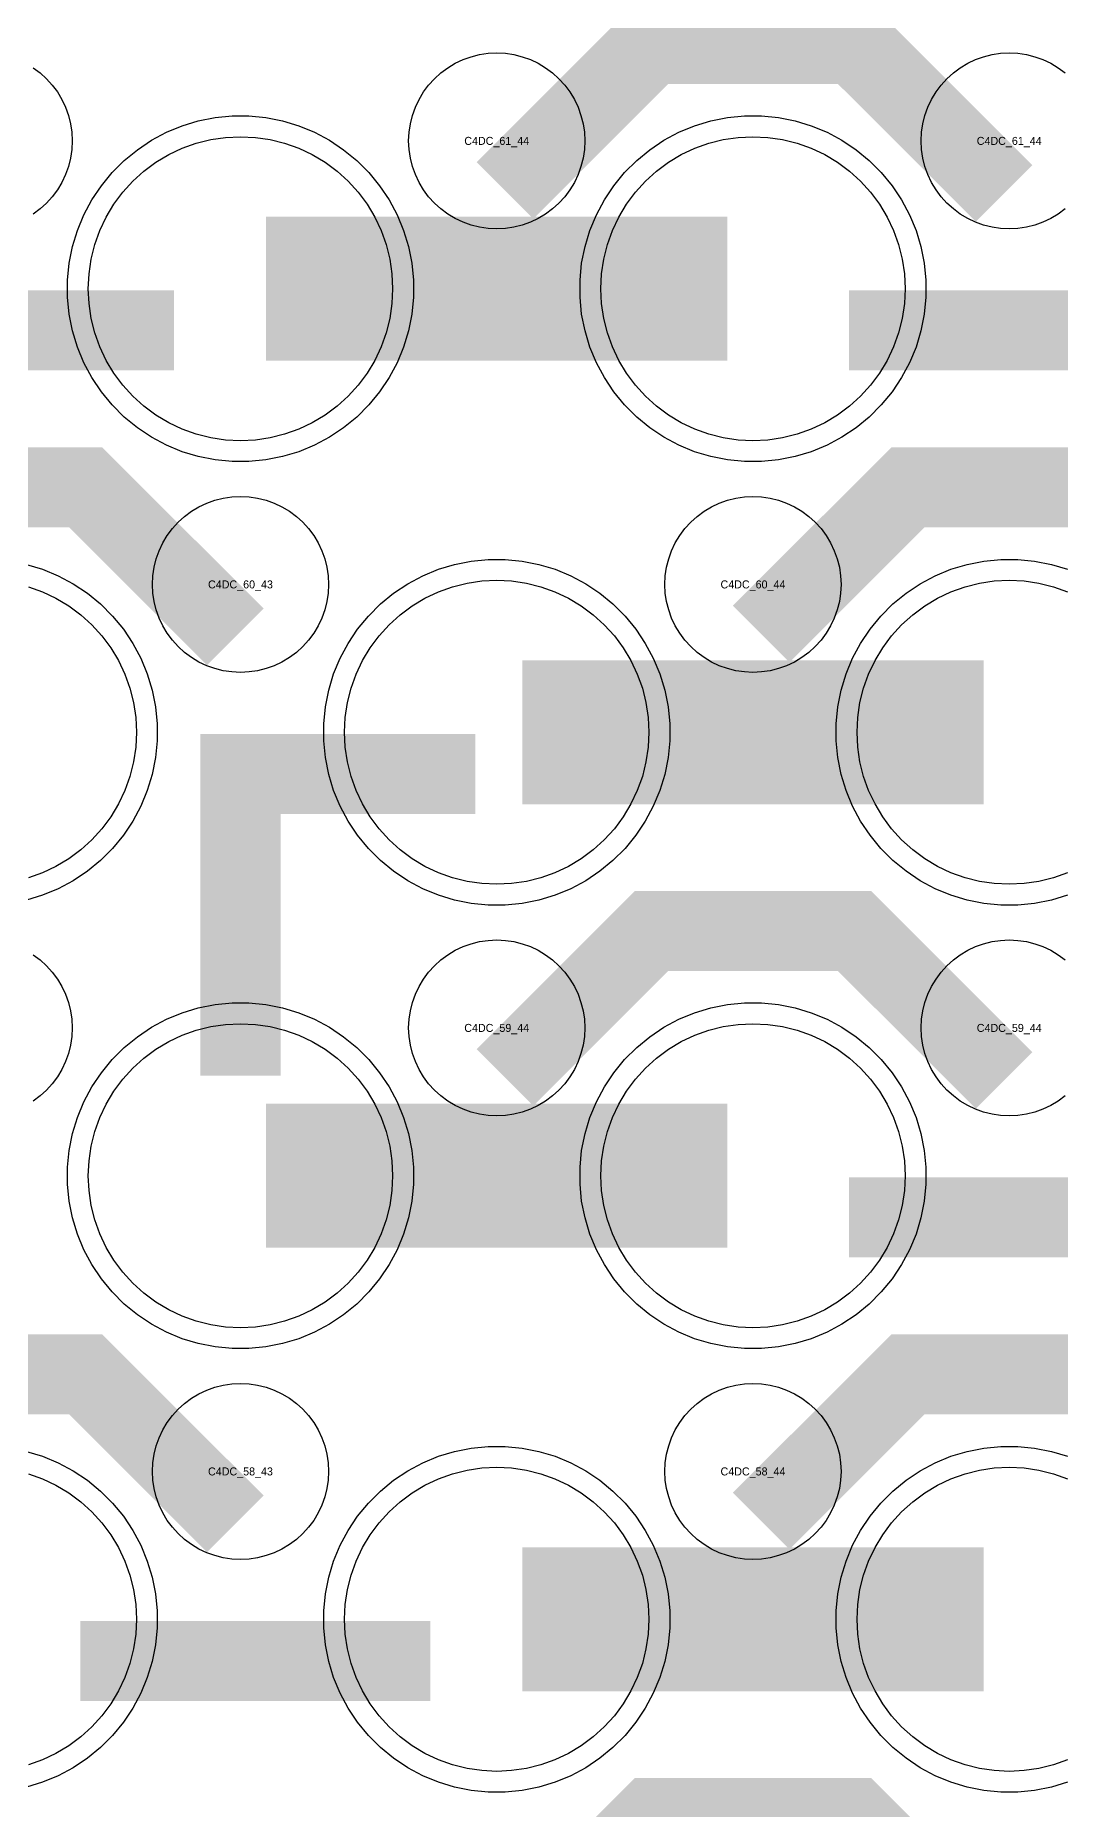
# Model space of a CAD drawing. Extents: x -11880 to 11880, y -14992 to 14992.
# Drawn here: x 1936 to 2256, y -6862 to -6308 of the extents above; entities that cross this region are included whole.
import ezdxf
from ezdxf.enums import TextEntityAlignment as Align

# ---------------------------------------------------------------- set-up
doc = ezdxf.new("R2010")
doc.units = 0
doc.header["$MEASUREMENT"] = 0
for name, color, linetype in [('GDS_775_DT_237', 138, 'CONTINUOUS'), ('RDL1_FS', 34, 'CONTINUOUS'), ('RDL_BS', 160, 'CONTINUOUS')]:
    doc.layers.add(name, color=color, linetype=linetype)

msp = doc.modelspace()

# ---------------------------------------------------------------- linework, layer by layer
at = {"layer": 'RDL1_FS', "color": 241, "true_color": 0xf7abae}
for points in [[(2000, -6434.664), (1995.343, -6434.435), (1990.732, -6433.751), (1986.209, -6432.619), (1981.819, -6431.047), (1977.605, -6429.055), (1973.605, -6426.657), (1969.86, -6423.879), (1966.406, -6420.749), (1963.276, -6417.295), (1960.498, -6413.55), (1958.1, -6409.55), (1956.108, -6405.336), (1954.536, -6400.946), (1953.404, -6396.423), (1952.72, -6391.812), (1952.491, -6387.155), (1952.72, -6382.498), (1953.404, -6377.887), (1954.536, -6373.364), (1956.108, -6368.974), (1958.1, -6364.76), (1960.498, -6360.76), (1963.276, -6357.015), (1966.406, -6353.561), (1969.86, -6350.431), (1973.605, -6347.653), (1977.605, -6345.255), (1981.819, -6343.263), (1986.209, -6341.691), (1990.732, -6340.559), (1995.343, -6339.875), (2000, -6339.646), (2004.657, -6339.875), (2009.268, -6340.559), (2013.791, -6341.691), (2018.181, -6343.263), (2022.395, -6345.255), (2026.395, -6347.653), (2030.14, -6350.431), (2033.594, -6353.561), (2036.724, -6357.015), (2039.502, -6360.76), (2041.9, -6364.76), (2043.892, -6368.974), (2045.464, -6373.364), (2046.596, -6377.887), (2047.28, -6382.498), (2047.509, -6387.155), (2047.28, -6391.812), (2046.596, -6396.423), (2045.464, -6400.946), (2043.892, -6405.336), (2041.9, -6409.55), (2039.502, -6413.55), (2036.724, -6417.295), (2033.594, -6420.749), (2030.14, -6423.879), (2026.395, -6426.657), (2022.395, -6429.055), (2018.181, -6431.047), (2013.791, -6432.619), (2009.268, -6433.751), (2004.657, -6434.435)], [(2160, -6434.664), (2155.343, -6434.435), (2150.732, -6433.751), (2146.209, -6432.619), (2141.819, -6431.047), (2137.605, -6429.055), (2133.605, -6426.657), (2129.86, -6423.879), (2126.406, -6420.749), (2123.276, -6417.295), (2120.498, -6413.55), (2118.1, -6409.55), (2116.108, -6405.336), (2114.536, -6400.946), (2113.404, -6396.423), (2112.72, -6391.812), (2112.491, -6387.155), (2112.72, -6382.498), (2113.404, -6377.887), (2114.536, -6373.364), (2116.108, -6368.974), (2118.1, -6364.76), (2120.498, -6360.76), (2123.276, -6357.015), (2126.406, -6353.561), (2129.86, -6350.431), (2133.605, -6347.653), (2137.605, -6345.255), (2141.819, -6343.263), (2146.209, -6341.691), (2150.732, -6340.559), (2155.343, -6339.875), (2160, -6339.646), (2164.657, -6339.875), (2169.268, -6340.559), (2173.791, -6341.691), (2178.181, -6343.263), (2182.395, -6345.255), (2186.395, -6347.653), (2190.14, -6350.431), (2193.594, -6353.561), (2196.724, -6357.015), (2199.502, -6360.76), (2201.9, -6364.76), (2203.892, -6368.974), (2205.464, -6373.364), (2206.596, -6377.887), (2207.28, -6382.498), (2207.509, -6387.155), (2207.28, -6391.812), (2206.596, -6396.423), (2205.464, -6400.946), (2203.892, -6405.336), (2201.9, -6409.55), (2199.502, -6413.55), (2196.724, -6417.295), (2193.594, -6420.749), (2190.14, -6423.879), (2186.395, -6426.657), (2182.395, -6429.055), (2178.181, -6431.047), (2173.791, -6432.619), (2169.268, -6433.751), (2164.657, -6434.435)], [(2080, -6850.359), (2075.343, -6850.13), (2070.732, -6849.446), (2066.209, -6848.314), (2061.819, -6846.742), (2057.605, -6844.75), (2053.605, -6842.352), (2049.86, -6839.574), (2046.406, -6836.444), (2043.276, -6832.99), (2040.498, -6829.245), (2038.1, -6825.245), (2036.108, -6821.031), (2034.536, -6816.641), (2033.404, -6812.118), (2032.72, -6807.507), (2032.491, -6802.85), (2032.72, -6798.193), (2033.404, -6793.582), (2034.536, -6789.059), (2036.108, -6784.669), (2038.1, -6780.455), (2040.498, -6776.455), (2043.276, -6772.71), (2046.406, -6769.256), (2049.86, -6766.126), (2053.605, -6763.348), (2057.605, -6760.95), (2061.819, -6758.958), (2066.209, -6757.386), (2070.732, -6756.254), (2075.343, -6755.57), (2080, -6755.341), (2084.657, -6755.57), (2089.268, -6756.254), (2093.791, -6757.386), (2098.181, -6758.958), (2102.395, -6760.95), (2106.395, -6763.348), (2110.14, -6766.126), (2113.594, -6769.256), (2116.724, -6772.71), (2119.502, -6776.455), (2121.9, -6780.455), (2123.892, -6784.669), (2125.464, -6789.059), (2126.596, -6793.582), (2127.28, -6798.193), (2127.509, -6802.85), (2127.28, -6807.507), (2126.596, -6812.118), (2125.464, -6816.641), (2123.892, -6821.031), (2121.9, -6825.245), (2119.502, -6829.245), (2116.724, -6832.99), (2113.594, -6836.444), (2110.14, -6839.574), (2106.395, -6842.352), (2102.395, -6844.75), (2098.181, -6846.742), (2093.791, -6848.314), (2089.268, -6849.446), (2084.657, -6850.13)]]:
    msp.add_lwpolyline(points, close=True, dxfattribs=at)
for points in [[(2008.002, -6387.155, 45, 45, 0), (2080.002, -6387.155, 45, 45, 0)], [(2080.002, -6387.155, 45, 45, 0), (2152.002, -6387.155, 45, 45, 0)], [(2088.002, -6802.85, 45, 45, 0), (2160.002, -6802.85, 45, 45, 0)], [(2160.002, -6802.85, 45, 45, 0), (2232.002, -6802.85, 45, 45, 0)]]:
    msp.add_lwpolyline(points, format="xyseb", dxfattribs=at)
at = {"layer": 'RDL1_FS'}
for points in [[(2080, -6573.229), (2075.343, -6573), (2070.732, -6572.316), (2066.209, -6571.184), (2061.819, -6569.612), (2057.605, -6567.62), (2053.605, -6565.222), (2049.86, -6562.444), (2046.406, -6559.314), (2043.276, -6555.86), (2040.498, -6552.115), (2038.1, -6548.115), (2036.108, -6543.901), (2034.536, -6539.511), (2033.404, -6534.988), (2032.72, -6530.377), (2032.491, -6525.72), (2032.72, -6521.063), (2033.404, -6516.452), (2034.536, -6511.929), (2036.108, -6507.539), (2038.1, -6503.325), (2040.498, -6499.325), (2043.276, -6495.58), (2046.406, -6492.126), (2049.86, -6488.996), (2053.605, -6486.218), (2057.605, -6483.82), (2061.819, -6481.828), (2066.209, -6480.256), (2070.732, -6479.124), (2075.343, -6478.44), (2080, -6478.211), (2084.657, -6478.44), (2089.268, -6479.124), (2093.791, -6480.256), (2098.181, -6481.828), (2102.395, -6483.82), (2106.395, -6486.218), (2110.14, -6488.996), (2113.594, -6492.126), (2116.724, -6495.58), (2119.502, -6499.325), (2121.9, -6503.325), (2123.892, -6507.539), (2125.464, -6511.929), (2126.596, -6516.452), (2127.28, -6521.063), (2127.509, -6525.72), (2127.28, -6530.377), (2126.596, -6534.988), (2125.464, -6539.511), (2123.892, -6543.901), (2121.9, -6548.115), (2119.502, -6552.115), (2116.724, -6555.86), (2113.594, -6559.314), (2110.14, -6562.444), (2106.395, -6565.222), (2102.395, -6567.62), (2098.181, -6569.612), (2093.791, -6571.184), (2089.268, -6572.316), (2084.657, -6573)], [(2000, -6711.794), (1995.343, -6711.565), (1990.732, -6710.881), (1986.209, -6709.749), (1981.819, -6708.177), (1977.605, -6706.185), (1973.605, -6703.787), (1969.86, -6701.009), (1966.406, -6697.879), (1963.276, -6694.425), (1960.498, -6690.68), (1958.1, -6686.68), (1956.108, -6682.466), (1954.536, -6678.076), (1953.404, -6673.553), (1952.72, -6668.942), (1952.491, -6664.285), (1952.72, -6659.628), (1953.404, -6655.017), (1954.536, -6650.494), (1956.108, -6646.104), (1958.1, -6641.89), (1960.498, -6637.89), (1963.276, -6634.145), (1966.406, -6630.691), (1969.86, -6627.561), (1973.605, -6624.783), (1977.605, -6622.385), (1981.819, -6620.393), (1986.209, -6618.821), (1990.732, -6617.689), (1995.343, -6617.005), (2000, -6616.776), (2004.657, -6617.005), (2009.268, -6617.689), (2013.791, -6618.821), (2018.181, -6620.393), (2022.395, -6622.385), (2026.395, -6624.783), (2030.14, -6627.561), (2033.594, -6630.691), (2036.724, -6634.145), (2039.502, -6637.89), (2041.9, -6641.89), (2043.892, -6646.104), (2045.464, -6650.494), (2046.596, -6655.017), (2047.28, -6659.628), (2047.509, -6664.285), (2047.28, -6668.942), (2046.596, -6673.553), (2045.464, -6678.076), (2043.892, -6682.466), (2041.9, -6686.68), (2039.502, -6690.68), (2036.724, -6694.425), (2033.594, -6697.879), (2030.14, -6701.009), (2026.395, -6703.787), (2022.395, -6706.185), (2018.181, -6708.177), (2013.791, -6709.749), (2009.268, -6710.881), (2004.657, -6711.565)], [(2160, -6711.794), (2155.343, -6711.565), (2150.732, -6710.881), (2146.209, -6709.749), (2141.819, -6708.177), (2137.605, -6706.185), (2133.605, -6703.787), (2129.86, -6701.009), (2126.406, -6697.879), (2123.276, -6694.425), (2120.498, -6690.68), (2118.1, -6686.68), (2116.108, -6682.466), (2114.536, -6678.076), (2113.404, -6673.553), (2112.72, -6668.942), (2112.491, -6664.285), (2112.72, -6659.628), (2113.404, -6655.017), (2114.536, -6650.494), (2116.108, -6646.104), (2118.1, -6641.89), (2120.498, -6637.89), (2123.276, -6634.145), (2126.406, -6630.691), (2129.86, -6627.561), (2133.605, -6624.783), (2137.605, -6622.385), (2141.819, -6620.393), (2146.209, -6618.821), (2150.732, -6617.689), (2155.343, -6617.005), (2160, -6616.776), (2164.657, -6617.005), (2169.268, -6617.689), (2173.791, -6618.821), (2178.181, -6620.393), (2182.395, -6622.385), (2186.395, -6624.783), (2190.14, -6627.561), (2193.594, -6630.691), (2196.724, -6634.145), (2199.502, -6637.89), (2201.9, -6641.89), (2203.892, -6646.104), (2205.464, -6650.494), (2206.596, -6655.017), (2207.28, -6659.628), (2207.509, -6664.285), (2207.28, -6668.942), (2206.596, -6673.553), (2205.464, -6678.076), (2203.892, -6682.466), (2201.9, -6686.68), (2199.502, -6690.68), (2196.724, -6694.425), (2193.594, -6697.879), (2190.14, -6701.009), (2186.395, -6703.787), (2182.395, -6706.185), (2178.181, -6708.177), (2173.791, -6709.749), (2169.268, -6710.881), (2164.657, -6711.565)]]:
    msp.add_lwpolyline(points, close=True, dxfattribs=at)
msp.add_lwpolyline([(2258.181, -6569.612), (2253.791, -6571.184), (2249.268, -6572.316), (2244.657, -6573), (2240, -6573.229), (2235.343, -6573), (2230.732, -6572.316), (2226.209, -6571.184), (2221.819, -6569.612), (2217.605, -6567.62), (2213.605, -6565.222), (2209.86, -6562.444), (2206.406, -6559.314), (2203.276, -6555.86), (2200.498, -6552.115), (2198.1, -6548.115), (2196.108, -6543.901), (2194.536, -6539.511), (2193.404, -6534.988), (2192.72, -6530.377), (2192.491, -6525.72), (2192.72, -6521.063), (2193.404, -6516.452), (2194.536, -6511.929), (2196.108, -6507.539), (2198.1, -6503.325), (2200.498, -6499.325), (2203.276, -6495.58), (2206.406, -6492.126), (2209.86, -6488.996), (2213.605, -6486.218), (2217.605, -6483.82), (2221.819, -6481.828), (2226.209, -6480.256), (2230.732, -6479.124), (2235.343, -6478.44), (2240, -6478.211), (2244.657, -6478.44), (2249.268, -6479.124), (2253.791, -6480.256), (2258.181, -6481.828)], dxfattribs=at)
at = {"layer": 'RDL1_FS', "color": 241, "true_color": 0xf7abae}
for points in [[(1933.791, -6480.256), (1938.181, -6481.828), (1942.395, -6483.82), (1946.395, -6486.218), (1950.14, -6488.996), (1953.594, -6492.126), (1956.724, -6495.58), (1959.502, -6499.325), (1961.9, -6503.325), (1963.892, -6507.539), (1965.464, -6511.929), (1966.596, -6516.452), (1967.28, -6521.063), (1967.509, -6525.72), (1967.28, -6530.377), (1966.596, -6534.988), (1965.464, -6539.511), (1963.892, -6543.901), (1961.9, -6548.115), (1959.502, -6552.115), (1956.724, -6555.86), (1953.594, -6559.314), (1950.14, -6562.444), (1946.395, -6565.222), (1942.395, -6567.62), (1938.181, -6569.612), (1933.791, -6571.184)], [(2258.181, -6846.742), (2253.791, -6848.314), (2249.268, -6849.446), (2244.657, -6850.13), (2240, -6850.359), (2235.343, -6850.13), (2230.732, -6849.446), (2226.209, -6848.314), (2221.819, -6846.742), (2217.605, -6844.75), (2213.605, -6842.352), (2209.86, -6839.574), (2206.406, -6836.444), (2203.276, -6832.99), (2200.498, -6829.245), (2198.1, -6825.245), (2196.108, -6821.031), (2194.536, -6816.641), (2193.404, -6812.118), (2192.72, -6807.507), (2192.491, -6802.85), (2192.72, -6798.193), (2193.404, -6793.582), (2194.536, -6789.059), (2196.108, -6784.669), (2198.1, -6780.455), (2200.498, -6776.455), (2203.276, -6772.71), (2206.406, -6769.256), (2209.86, -6766.126), (2213.605, -6763.348), (2217.605, -6760.95), (2221.819, -6758.958), (2226.209, -6757.386), (2230.732, -6756.254), (2235.343, -6755.57), (2240, -6755.341), (2244.657, -6755.57), (2249.268, -6756.254), (2253.791, -6757.386), (2258.181, -6758.958)], [(1933.791, -6757.386), (1938.181, -6758.958), (1942.395, -6760.95), (1946.395, -6763.348), (1950.14, -6766.126), (1953.594, -6769.256), (1956.724, -6772.71), (1959.502, -6776.455), (1961.9, -6780.455), (1963.892, -6784.669), (1965.464, -6789.059), (1966.596, -6793.582), (1967.28, -6798.193), (1967.509, -6802.85), (1967.28, -6807.507), (1966.596, -6812.118), (1965.464, -6816.641), (1963.892, -6821.031), (1961.9, -6825.245), (1959.502, -6829.245), (1956.724, -6832.99), (1953.594, -6836.444), (1950.14, -6839.574), (1946.395, -6842.352), (1942.395, -6844.75), (1938.181, -6846.742), (1933.791, -6848.314)]]:
    msp.add_lwpolyline(points, dxfattribs=at)
at = {"layer": 'RDL1_FS'}
for points in [[(2088.002, -6525.72, 45, 45, 0), (2160.002, -6525.72, 45, 45, 0)], [(2160.002, -6525.72, 45, 45, 0), (2232.002, -6525.72, 45, 45, 0)], [(2008.002, -6664.285, 45, 45, 0), (2080.002, -6664.285, 45, 45, 0)], [(2080.002, -6664.285, 45, 45, 0), (2152.002, -6664.285, 45, 45, 0)]]:
    msp.add_lwpolyline(points, format="xyseb", dxfattribs=at)
at = {"layer": 'RDL_BS'}
for points in [[(2082.562, -6356.469, 25, 25, 0), (2128.377, -6310.654, 25, 25, 0), (2161.93, -6310.654, 25, 25, 0)], [(2238.401, -6357.368, 25, 25, 0), (2191.687, -6310.654, 25, 25, 0), (2161.929, -6310.654, 25, 25, 0)], [(1998.401, -6495.933, 25, 25, 0), (1951.687, -6449.219, 25, 25, 0), (1921.929, -6449.219, 25, 25, 0)], [(2162.562, -6495.034, 25, 25, 0), (2208.377, -6449.219, 25, 25, 0), (2241.93, -6449.219, 25, 25, 0)], [(2318.401, -6495.933, 25, 25, 0), (2271.687, -6449.219, 25, 25, 0), (2241.929, -6449.219, 25, 25, 0)], [(2000, -6633.01, 25, 25, 0), (2000, -6526.233, 25, 25, 0)], [(1987.5, -6538.733, 25, 25, 0), (2073.333, -6538.733, 25, 25, 0)], [(2027.056, -6538.733, 25, 25, 0), (2068.26, -6538.733, 25, 25, 0)], [(2000, -6556.702, 25, 25, 0), (2000, -6602.322, 25, 25, 0)], [(2082.562, -6633.599, 25, 25, 0), (2128.377, -6587.784, 25, 25, 0), (2161.93, -6587.784, 25, 25, 0)], [(2238.401, -6634.498, 25, 25, 0), (2191.687, -6587.784, 25, 25, 0), (2161.929, -6587.784, 25, 25, 0)], [(2190.016, -6677.298, 25, 25, 0), (2299.281, -6677.298, 25, 25, 0)], [(1998.401, -6773.063, 25, 25, 0), (1951.687, -6726.349, 25, 25, 0), (1921.929, -6726.349, 25, 25, 0)], [(2162.562, -6772.164, 25, 25, 0), (2208.377, -6726.349, 25, 25, 0), (2241.93, -6726.349, 25, 25, 0)], [(2318.401, -6773.063, 25, 25, 0), (2271.687, -6726.349, 25, 25, 0), (2241.929, -6726.349, 25, 25, 0)], [(2082.562, -6910.724, 25, 25, 0), (2128.377, -6864.909, 25, 25, 0), (2161.93, -6864.909, 25, 25, 0)], [(2238.401, -6911.623, 25, 25, 0), (2191.687, -6864.909, 25, 25, 0), (2161.929, -6864.909, 25, 25, 0)]]:
    msp.add_lwpolyline(points, format="xyseb", dxfattribs=at)
for points in [[(1935.28, -6318.11), (1937.443, -6319.713), (1939.442, -6321.525), (1941.254, -6323.524), (1942.857, -6325.687), (1944.25, -6328.011), (1945.402, -6330.448), (1946.309, -6332.983), (1946.966, -6335.602), (1947.362, -6338.274), (1947.494, -6340.967), (1947.362, -6343.66), (1946.966, -6346.332), (1946.309, -6348.951), (1945.402, -6351.486), (1944.25, -6353.923), (1942.857, -6356.247), (1941.254, -6358.41), (1939.442, -6360.409), (1937.443, -6362.221), (1935.28, -6363.824)], [(2257.443, -6362.221), (2255.28, -6363.824), (2252.956, -6365.217), (2250.519, -6366.369), (2247.984, -6367.276), (2245.365, -6367.933), (2242.693, -6368.329), (2240, -6368.461), (2237.307, -6368.329), (2234.635, -6367.933), (2232.016, -6367.276), (2229.481, -6366.369), (2227.044, -6365.217), (2224.72, -6363.824), (2222.557, -6362.221), (2220.558, -6360.409), (2218.746, -6358.41), (2217.143, -6356.247), (2215.75, -6353.923), (2214.598, -6351.486), (2213.691, -6348.951), (2213.034, -6346.332), (2212.638, -6343.66), (2212.506, -6340.967), (2212.638, -6338.274), (2213.034, -6335.602), (2213.691, -6332.983), (2214.598, -6330.448), (2215.75, -6328.011), (2217.143, -6325.687), (2218.746, -6323.524), (2220.558, -6321.525), (2222.557, -6319.713), (2224.72, -6318.11), (2227.044, -6316.717), (2229.481, -6315.565), (2232.016, -6314.658), (2234.635, -6314.001), (2237.307, -6313.605), (2240, -6313.473), (2242.693, -6313.605), (2245.365, -6314.001), (2247.984, -6314.658), (2250.519, -6315.565), (2252.956, -6316.717), (2255.28, -6318.11), (2257.443, -6319.713)], [(2258.205, -6576.626), (2253.165, -6578.157), (2247.938, -6579.203), (2242.644, -6579.72), (2237.356, -6579.72), (2232.062, -6579.203), (2226.835, -6578.157), (2221.795, -6576.626), (2216.885, -6574.595), (2212.223, -6572.103), (2207.809, -6569.156), (2203.708, -6565.794), (2199.926, -6562.012), (2196.564, -6557.911), (2193.617, -6553.497), (2191.125, -6548.835), (2189.094, -6543.925), (2187.563, -6538.885), (2186.517, -6533.658), (2186, -6528.364), (2186, -6523.076), (2186.517, -6517.782), (2187.563, -6512.555), (2189.094, -6507.515), (2191.125, -6502.605), (2193.617, -6497.943), (2196.564, -6493.529), (2199.926, -6489.428), (2203.708, -6485.646), (2207.809, -6482.284), (2212.223, -6479.337), (2216.885, -6476.845), (2221.795, -6474.814), (2226.835, -6473.283), (2232.062, -6472.237), (2237.356, -6471.72), (2242.644, -6471.72), (2247.938, -6472.237), (2253.165, -6473.283), (2258.205, -6474.814)], [(1935.28, -6595.24), (1937.443, -6596.843), (1939.442, -6598.655), (1941.254, -6600.654), (1942.857, -6602.817), (1944.25, -6605.141), (1945.402, -6607.578), (1946.309, -6610.113), (1946.966, -6612.732), (1947.362, -6615.404), (1947.494, -6618.097), (1947.362, -6620.79), (1946.966, -6623.462), (1946.309, -6626.081), (1945.402, -6628.616), (1944.25, -6631.053), (1942.857, -6633.377), (1941.254, -6635.54), (1939.442, -6637.539), (1937.443, -6639.351), (1935.28, -6640.954)], [(2257.443, -6639.351), (2255.28, -6640.954), (2252.956, -6642.347), (2250.519, -6643.499), (2247.984, -6644.406), (2245.365, -6645.063), (2242.693, -6645.459), (2240, -6645.591), (2237.307, -6645.459), (2234.635, -6645.063), (2232.016, -6644.406), (2229.481, -6643.499), (2227.044, -6642.347), (2224.72, -6640.954), (2222.557, -6639.351), (2220.558, -6637.539), (2218.746, -6635.54), (2217.143, -6633.377), (2215.75, -6631.053), (2214.598, -6628.616), (2213.691, -6626.081), (2213.034, -6623.462), (2212.638, -6620.79), (2212.506, -6618.097), (2212.638, -6615.404), (2213.034, -6612.732), (2213.691, -6610.113), (2214.598, -6607.578), (2215.75, -6605.141), (2217.143, -6602.817), (2218.746, -6600.654), (2220.558, -6598.655), (2222.557, -6596.843), (2224.72, -6595.24), (2227.044, -6593.847), (2229.481, -6592.695), (2232.016, -6591.788), (2234.635, -6591.131), (2237.307, -6590.735), (2240, -6590.603), (2242.693, -6590.735), (2245.365, -6591.131), (2247.984, -6591.788), (2250.519, -6592.695), (2252.956, -6593.847), (2255.28, -6595.24), (2257.443, -6596.843)]]:
    msp.add_lwpolyline(points, dxfattribs=at)
for points in [[(2080, -6368.461), (2077.307, -6368.329), (2074.635, -6367.933), (2072.016, -6367.276), (2069.481, -6366.369), (2067.044, -6365.217), (2064.72, -6363.824), (2062.557, -6362.221), (2060.558, -6360.409), (2058.746, -6358.41), (2057.143, -6356.247), (2055.75, -6353.923), (2054.598, -6351.486), (2053.691, -6348.951), (2053.034, -6346.332), (2052.638, -6343.66), (2052.506, -6340.967), (2052.638, -6338.274), (2053.034, -6335.602), (2053.691, -6332.983), (2054.598, -6330.448), (2055.75, -6328.011), (2057.143, -6325.687), (2058.746, -6323.524), (2060.558, -6321.525), (2062.557, -6319.713), (2064.72, -6318.11), (2067.044, -6316.717), (2069.481, -6315.565), (2072.016, -6314.658), (2074.635, -6314.001), (2077.307, -6313.605), (2080, -6313.473), (2082.693, -6313.605), (2085.365, -6314.001), (2087.984, -6314.658), (2090.519, -6315.565), (2092.956, -6316.717), (2095.28, -6318.11), (2097.443, -6319.713), (2099.442, -6321.525), (2101.254, -6323.524), (2102.857, -6325.687), (2104.25, -6328.011), (2105.402, -6330.448), (2106.309, -6332.983), (2106.966, -6335.602), (2107.362, -6338.274), (2107.494, -6340.967), (2107.362, -6343.66), (2106.966, -6346.332), (2106.309, -6348.951), (2105.402, -6351.486), (2104.25, -6353.923), (2102.857, -6356.247), (2101.254, -6358.41), (2099.442, -6360.409), (2097.443, -6362.221), (2095.28, -6363.824), (2092.956, -6365.217), (2090.519, -6366.369), (2087.984, -6367.276), (2085.365, -6367.933), (2082.693, -6368.329)], [(2000, -6507.026), (1997.307, -6506.894), (1994.635, -6506.498), (1992.016, -6505.841), (1989.481, -6504.934), (1987.044, -6503.782), (1984.72, -6502.389), (1982.557, -6500.786), (1980.558, -6498.974), (1978.746, -6496.975), (1977.143, -6494.812), (1975.75, -6492.488), (1974.598, -6490.051), (1973.691, -6487.516), (1973.034, -6484.897), (1972.638, -6482.225), (1972.506, -6479.532), (1972.638, -6476.839), (1973.034, -6474.167), (1973.691, -6471.548), (1974.598, -6469.013), (1975.75, -6466.576), (1977.143, -6464.252), (1978.746, -6462.089), (1980.558, -6460.09), (1982.557, -6458.278), (1984.72, -6456.675), (1987.044, -6455.282), (1989.481, -6454.13), (1992.016, -6453.223), (1994.635, -6452.566), (1997.307, -6452.17), (2000, -6452.038), (2002.693, -6452.17), (2005.365, -6452.566), (2007.984, -6453.223), (2010.519, -6454.13), (2012.956, -6455.282), (2015.28, -6456.675), (2017.443, -6458.278), (2019.442, -6460.09), (2021.254, -6462.089), (2022.857, -6464.252), (2024.25, -6466.576), (2025.402, -6469.013), (2026.309, -6471.548), (2026.966, -6474.167), (2027.362, -6476.839), (2027.494, -6479.532), (2027.362, -6482.225), (2026.966, -6484.897), (2026.309, -6487.516), (2025.402, -6490.051), (2024.25, -6492.488), (2022.857, -6494.812), (2021.254, -6496.975), (2019.442, -6498.974), (2017.443, -6500.786), (2015.28, -6502.389), (2012.956, -6503.782), (2010.519, -6504.934), (2007.984, -6505.841), (2005.365, -6506.498), (2002.693, -6506.894)], [(2160, -6507.026), (2157.307, -6506.894), (2154.635, -6506.498), (2152.016, -6505.841), (2149.481, -6504.934), (2147.044, -6503.782), (2144.72, -6502.389), (2142.557, -6500.786), (2140.558, -6498.974), (2138.746, -6496.975), (2137.143, -6494.812), (2135.75, -6492.488), (2134.598, -6490.051), (2133.691, -6487.516), (2133.034, -6484.897), (2132.638, -6482.225), (2132.506, -6479.532), (2132.638, -6476.839), (2133.034, -6474.167), (2133.691, -6471.548), (2134.598, -6469.013), (2135.75, -6466.576), (2137.143, -6464.252), (2138.746, -6462.089), (2140.558, -6460.09), (2142.557, -6458.278), (2144.72, -6456.675), (2147.044, -6455.282), (2149.481, -6454.13), (2152.016, -6453.223), (2154.635, -6452.566), (2157.307, -6452.17), (2160, -6452.038), (2162.693, -6452.17), (2165.365, -6452.566), (2167.984, -6453.223), (2170.519, -6454.13), (2172.956, -6455.282), (2175.28, -6456.675), (2177.443, -6458.278), (2179.442, -6460.09), (2181.254, -6462.089), (2182.857, -6464.252), (2184.25, -6466.576), (2185.402, -6469.013), (2186.309, -6471.548), (2186.966, -6474.167), (2187.362, -6476.839), (2187.494, -6479.532), (2187.362, -6482.225), (2186.966, -6484.897), (2186.309, -6487.516), (2185.402, -6490.051), (2184.25, -6492.488), (2182.857, -6494.812), (2181.254, -6496.975), (2179.442, -6498.974), (2177.443, -6500.786), (2175.28, -6502.389), (2172.956, -6503.782), (2170.519, -6504.934), (2167.984, -6505.841), (2165.365, -6506.498), (2162.693, -6506.894)], [(2077.356, -6579.72), (2072.062, -6579.203), (2066.835, -6578.157), (2061.795, -6576.626), (2056.885, -6574.595), (2052.223, -6572.103), (2047.809, -6569.156), (2043.708, -6565.794), (2039.926, -6562.012), (2036.564, -6557.911), (2033.617, -6553.497), (2031.125, -6548.835), (2029.094, -6543.925), (2027.563, -6538.885), (2026.517, -6533.658), (2026, -6528.364), (2026, -6523.076), (2026.517, -6517.782), (2027.563, -6512.555), (2029.094, -6507.515), (2031.125, -6502.605), (2033.617, -6497.943), (2036.564, -6493.529), (2039.926, -6489.428), (2043.708, -6485.646), (2047.809, -6482.284), (2052.223, -6479.337), (2056.885, -6476.845), (2061.795, -6474.814), (2066.835, -6473.283), (2072.062, -6472.237), (2077.356, -6471.72), (2082.644, -6471.72), (2087.938, -6472.237), (2093.165, -6473.283), (2098.205, -6474.814), (2103.115, -6476.845), (2107.777, -6479.337), (2112.191, -6482.284), (2116.292, -6485.646), (2120.074, -6489.428), (2123.436, -6493.529), (2126.383, -6497.943), (2128.875, -6502.605), (2130.906, -6507.515), (2132.437, -6512.555), (2133.483, -6517.782), (2134, -6523.076), (2134, -6528.364), (2133.483, -6533.658), (2132.437, -6538.885), (2130.906, -6543.925), (2128.875, -6548.835), (2126.383, -6553.497), (2123.436, -6557.911), (2120.074, -6562.012), (2116.292, -6565.794), (2112.191, -6569.156), (2107.777, -6572.103), (2103.115, -6574.595), (2098.205, -6576.626), (2093.165, -6578.157), (2087.938, -6579.203), (2082.644, -6579.72)], [(2080, -6645.591), (2077.307, -6645.459), (2074.635, -6645.063), (2072.016, -6644.406), (2069.481, -6643.499), (2067.044, -6642.347), (2064.72, -6640.954), (2062.557, -6639.351), (2060.558, -6637.539), (2058.746, -6635.54), (2057.143, -6633.377), (2055.75, -6631.053), (2054.598, -6628.616), (2053.691, -6626.081), (2053.034, -6623.462), (2052.638, -6620.79), (2052.506, -6618.097), (2052.638, -6615.404), (2053.034, -6612.732), (2053.691, -6610.113), (2054.598, -6607.578), (2055.75, -6605.141), (2057.143, -6602.817), (2058.746, -6600.654), (2060.558, -6598.655), (2062.557, -6596.843), (2064.72, -6595.24), (2067.044, -6593.847), (2069.481, -6592.695), (2072.016, -6591.788), (2074.635, -6591.131), (2077.307, -6590.735), (2080, -6590.603), (2082.693, -6590.735), (2085.365, -6591.131), (2087.984, -6591.788), (2090.519, -6592.695), (2092.956, -6593.847), (2095.28, -6595.24), (2097.443, -6596.843), (2099.442, -6598.655), (2101.254, -6600.654), (2102.857, -6602.817), (2104.25, -6605.141), (2105.402, -6607.578), (2106.309, -6610.113), (2106.966, -6612.732), (2107.362, -6615.404), (2107.494, -6618.097), (2107.362, -6620.79), (2106.966, -6623.462), (2106.309, -6626.081), (2105.402, -6628.616), (2104.25, -6631.053), (2102.857, -6633.377), (2101.254, -6635.54), (2099.442, -6637.539), (2097.443, -6639.351), (2095.28, -6640.954), (2092.956, -6642.347), (2090.519, -6643.499), (2087.984, -6644.406), (2085.365, -6645.063), (2082.693, -6645.459)], [(1997.356, -6718.285), (1992.062, -6717.768), (1986.835, -6716.722), (1981.795, -6715.191), (1976.885, -6713.16), (1972.223, -6710.668), (1967.809, -6707.721), (1963.708, -6704.359), (1959.926, -6700.577), (1956.564, -6696.476), (1953.617, -6692.062), (1951.125, -6687.4), (1949.094, -6682.49), (1947.563, -6677.45), (1946.517, -6672.223), (1946, -6666.929), (1946, -6661.641), (1946.517, -6656.347), (1947.563, -6651.12), (1949.094, -6646.08), (1951.125, -6641.17), (1953.617, -6636.508), (1956.564, -6632.094), (1959.926, -6627.993), (1963.708, -6624.211), (1967.809, -6620.849), (1972.223, -6617.902), (1976.885, -6615.41), (1981.795, -6613.379), (1986.835, -6611.848), (1992.062, -6610.802), (1997.356, -6610.285), (2002.644, -6610.285), (2007.938, -6610.802), (2013.165, -6611.848), (2018.205, -6613.379), (2023.115, -6615.41), (2027.777, -6617.902), (2032.191, -6620.849), (2036.292, -6624.211), (2040.074, -6627.993), (2043.436, -6632.094), (2046.383, -6636.508), (2048.875, -6641.17), (2050.906, -6646.08), (2052.437, -6651.12), (2053.483, -6656.347), (2054, -6661.641), (2054, -6666.929), (2053.483, -6672.223), (2052.437, -6677.45), (2050.906, -6682.49), (2048.875, -6687.4), (2046.383, -6692.062), (2043.436, -6696.476), (2040.074, -6700.577), (2036.292, -6704.359), (2032.191, -6707.721), (2027.777, -6710.668), (2023.115, -6713.16), (2018.205, -6715.191), (2013.165, -6716.722), (2007.938, -6717.768), (2002.644, -6718.285)], [(2157.356, -6718.285), (2152.062, -6717.768), (2146.835, -6716.722), (2141.795, -6715.191), (2136.885, -6713.16), (2132.223, -6710.668), (2127.809, -6707.721), (2123.708, -6704.359), (2119.926, -6700.577), (2116.564, -6696.476), (2113.617, -6692.062), (2111.125, -6687.4), (2109.094, -6682.49), (2107.563, -6677.45), (2106.517, -6672.223), (2106, -6666.929), (2106, -6661.641), (2106.517, -6656.347), (2107.563, -6651.12), (2109.094, -6646.08), (2111.125, -6641.17), (2113.617, -6636.508), (2116.564, -6632.094), (2119.926, -6627.993), (2123.708, -6624.211), (2127.809, -6620.849), (2132.223, -6617.902), (2136.885, -6615.41), (2141.795, -6613.379), (2146.835, -6611.848), (2152.062, -6610.802), (2157.356, -6610.285), (2162.644, -6610.285), (2167.938, -6610.802), (2173.165, -6611.848), (2178.205, -6613.379), (2183.115, -6615.41), (2187.777, -6617.902), (2192.191, -6620.849), (2196.292, -6624.211), (2200.074, -6627.993), (2203.436, -6632.094), (2206.383, -6636.508), (2208.875, -6641.17), (2210.906, -6646.08), (2212.437, -6651.12), (2213.483, -6656.347), (2214, -6661.641), (2214, -6666.929), (2213.483, -6672.223), (2212.437, -6677.45), (2210.906, -6682.49), (2208.875, -6687.4), (2206.383, -6692.062), (2203.436, -6696.476), (2200.074, -6700.577), (2196.292, -6704.359), (2192.191, -6707.721), (2187.777, -6710.668), (2183.115, -6713.16), (2178.205, -6715.191), (2173.165, -6716.722), (2167.938, -6717.768), (2162.644, -6718.285)], [(2000, -6784.156), (1997.307, -6784.024), (1994.635, -6783.628), (1992.016, -6782.971), (1989.481, -6782.064), (1987.044, -6780.912), (1984.72, -6779.519), (1982.557, -6777.916), (1980.558, -6776.104), (1978.746, -6774.105), (1977.143, -6771.942), (1975.75, -6769.618), (1974.598, -6767.181), (1973.691, -6764.646), (1973.034, -6762.027), (1972.638, -6759.355), (1972.506, -6756.662), (1972.638, -6753.969), (1973.034, -6751.297), (1973.691, -6748.678), (1974.598, -6746.143), (1975.75, -6743.706), (1977.143, -6741.382), (1978.746, -6739.219), (1980.558, -6737.22), (1982.557, -6735.408), (1984.72, -6733.805), (1987.044, -6732.412), (1989.481, -6731.26), (1992.016, -6730.353), (1994.635, -6729.696), (1997.307, -6729.3), (2000, -6729.168), (2002.693, -6729.3), (2005.365, -6729.696), (2007.984, -6730.353), (2010.519, -6731.26), (2012.956, -6732.412), (2015.28, -6733.805), (2017.443, -6735.408), (2019.442, -6737.22), (2021.254, -6739.219), (2022.857, -6741.382), (2024.25, -6743.706), (2025.402, -6746.143), (2026.309, -6748.678), (2026.966, -6751.297), (2027.362, -6753.969), (2027.494, -6756.662), (2027.362, -6759.355), (2026.966, -6762.027), (2026.309, -6764.646), (2025.402, -6767.181), (2024.25, -6769.618), (2022.857, -6771.942), (2021.254, -6774.105), (2019.442, -6776.104), (2017.443, -6777.916), (2015.28, -6779.519), (2012.956, -6780.912), (2010.519, -6782.064), (2007.984, -6782.971), (2005.365, -6783.628), (2002.693, -6784.024)], [(2160, -6784.156), (2157.307, -6784.024), (2154.635, -6783.628), (2152.016, -6782.971), (2149.481, -6782.064), (2147.044, -6780.912), (2144.72, -6779.519), (2142.557, -6777.916), (2140.558, -6776.104), (2138.746, -6774.105), (2137.143, -6771.942), (2135.75, -6769.618), (2134.598, -6767.181), (2133.691, -6764.646), (2133.034, -6762.027), (2132.638, -6759.355), (2132.506, -6756.662), (2132.638, -6753.969), (2133.034, -6751.297), (2133.691, -6748.678), (2134.598, -6746.143), (2135.75, -6743.706), (2137.143, -6741.382), (2138.746, -6739.219), (2140.558, -6737.22), (2142.557, -6735.408), (2144.72, -6733.805), (2147.044, -6732.412), (2149.481, -6731.26), (2152.016, -6730.353), (2154.635, -6729.696), (2157.307, -6729.3), (2160, -6729.168), (2162.693, -6729.3), (2165.365, -6729.696), (2167.984, -6730.353), (2170.519, -6731.26), (2172.956, -6732.412), (2175.28, -6733.805), (2177.443, -6735.408), (2179.442, -6737.22), (2181.254, -6739.219), (2182.857, -6741.382), (2184.25, -6743.706), (2185.402, -6746.143), (2186.309, -6748.678), (2186.966, -6751.297), (2187.362, -6753.969), (2187.494, -6756.662), (2187.362, -6759.355), (2186.966, -6762.027), (2186.309, -6764.646), (2185.402, -6767.181), (2184.25, -6769.618), (2182.857, -6771.942), (2181.254, -6774.105), (2179.442, -6776.104), (2177.443, -6777.916), (2175.28, -6779.519), (2172.956, -6780.912), (2170.519, -6782.064), (2167.984, -6782.971), (2165.365, -6783.628), (2162.693, -6784.024)]]:
    msp.add_lwpolyline(points, close=True, dxfattribs=at)
at = {"layer": 'RDL_BS', "color": 241, "true_color": 0xf7abae}
for points in [[(1997.356, -6441.155), (1992.062, -6440.638), (1986.835, -6439.592), (1981.795, -6438.061), (1976.885, -6436.03), (1972.223, -6433.538), (1967.809, -6430.591), (1963.708, -6427.229), (1959.926, -6423.447), (1956.564, -6419.346), (1953.617, -6414.932), (1951.125, -6410.27), (1949.094, -6405.36), (1947.563, -6400.32), (1946.517, -6395.093), (1946, -6389.799), (1946, -6384.511), (1946.517, -6379.217), (1947.563, -6373.99), (1949.094, -6368.95), (1951.125, -6364.04), (1953.617, -6359.378), (1956.564, -6354.964), (1959.926, -6350.863), (1963.708, -6347.081), (1967.809, -6343.719), (1972.223, -6340.772), (1976.885, -6338.28), (1981.795, -6336.249), (1986.835, -6334.718), (1992.062, -6333.672), (1997.356, -6333.155), (2002.644, -6333.155), (2007.938, -6333.672), (2013.165, -6334.718), (2018.205, -6336.249), (2023.115, -6338.28), (2027.777, -6340.772), (2032.191, -6343.719), (2036.292, -6347.081), (2040.074, -6350.863), (2043.436, -6354.964), (2046.383, -6359.378), (2048.875, -6364.04), (2050.906, -6368.95), (2052.437, -6373.99), (2053.483, -6379.217), (2054, -6384.511), (2054, -6389.799), (2053.483, -6395.093), (2052.437, -6400.32), (2050.906, -6405.36), (2048.875, -6410.27), (2046.383, -6414.932), (2043.436, -6419.346), (2040.074, -6423.447), (2036.292, -6427.229), (2032.191, -6430.591), (2027.777, -6433.538), (2023.115, -6436.03), (2018.205, -6438.061), (2013.165, -6439.592), (2007.938, -6440.638), (2002.644, -6441.155)], [(2157.356, -6441.155), (2152.062, -6440.638), (2146.835, -6439.592), (2141.795, -6438.061), (2136.885, -6436.03), (2132.223, -6433.538), (2127.809, -6430.591), (2123.708, -6427.229), (2119.926, -6423.447), (2116.564, -6419.346), (2113.617, -6414.932), (2111.125, -6410.27), (2109.094, -6405.36), (2107.563, -6400.32), (2106.517, -6395.093), (2106, -6389.799), (2106, -6384.511), (2106.517, -6379.217), (2107.563, -6373.99), (2109.094, -6368.95), (2111.125, -6364.04), (2113.617, -6359.378), (2116.564, -6354.964), (2119.926, -6350.863), (2123.708, -6347.081), (2127.809, -6343.719), (2132.223, -6340.772), (2136.885, -6338.28), (2141.795, -6336.249), (2146.835, -6334.718), (2152.062, -6333.672), (2157.356, -6333.155), (2162.644, -6333.155), (2167.938, -6333.672), (2173.165, -6334.718), (2178.205, -6336.249), (2183.115, -6338.28), (2187.777, -6340.772), (2192.191, -6343.719), (2196.292, -6347.081), (2200.074, -6350.863), (2203.436, -6354.964), (2206.383, -6359.378), (2208.875, -6364.04), (2210.906, -6368.95), (2212.437, -6373.99), (2213.483, -6379.217), (2214, -6384.511), (2214, -6389.799), (2213.483, -6395.093), (2212.437, -6400.32), (2210.906, -6405.36), (2208.875, -6410.27), (2206.383, -6414.932), (2203.436, -6419.346), (2200.074, -6423.447), (2196.292, -6427.229), (2192.191, -6430.591), (2187.777, -6433.538), (2183.115, -6436.03), (2178.205, -6438.061), (2173.165, -6439.592), (2167.938, -6440.638), (2162.644, -6441.155)], [(2077.356, -6856.85), (2072.062, -6856.333), (2066.835, -6855.287), (2061.795, -6853.756), (2056.885, -6851.725), (2052.223, -6849.233), (2047.809, -6846.286), (2043.708, -6842.924), (2039.926, -6839.142), (2036.564, -6835.041), (2033.617, -6830.627), (2031.125, -6825.965), (2029.094, -6821.055), (2027.563, -6816.015), (2026.517, -6810.788), (2026, -6805.494), (2026, -6800.206), (2026.517, -6794.912), (2027.563, -6789.685), (2029.094, -6784.645), (2031.125, -6779.735), (2033.617, -6775.073), (2036.564, -6770.659), (2039.926, -6766.558), (2043.708, -6762.776), (2047.809, -6759.414), (2052.223, -6756.467), (2056.885, -6753.975), (2061.795, -6751.944), (2066.835, -6750.413), (2072.062, -6749.367), (2077.356, -6748.85), (2082.644, -6748.85), (2087.938, -6749.367), (2093.165, -6750.413), (2098.205, -6751.944), (2103.115, -6753.975), (2107.777, -6756.467), (2112.191, -6759.414), (2116.292, -6762.776), (2120.074, -6766.558), (2123.436, -6770.659), (2126.383, -6775.073), (2128.875, -6779.735), (2130.906, -6784.645), (2132.437, -6789.685), (2133.483, -6794.912), (2134, -6800.206), (2134, -6805.494), (2133.483, -6810.788), (2132.437, -6816.015), (2130.906, -6821.055), (2128.875, -6825.965), (2126.383, -6830.627), (2123.436, -6835.041), (2120.074, -6839.142), (2116.292, -6842.924), (2112.191, -6846.286), (2107.777, -6849.233), (2103.115, -6851.725), (2098.205, -6853.756), (2093.165, -6855.287), (2087.938, -6856.333), (2082.644, -6856.85)]]:
    msp.add_lwpolyline(points, close=True, dxfattribs=at)
for points in [[(1870.016, -6400.168, 25, 25, 0), (1979.281, -6400.168, 25, 25, 0)], [(2190.016, -6400.168, 25, 25, 0), (2299.281, -6400.168, 25, 25, 0)], [(1950.016, -6815.863, 25, 25, 0), (2059.281, -6815.863, 25, 25, 0)]]:
    msp.add_lwpolyline(points, format="xyseb", dxfattribs=at)
for points in [[(1933.165, -6473.283), (1938.205, -6474.814), (1943.115, -6476.845), (1947.777, -6479.337), (1952.191, -6482.284), (1956.292, -6485.646), (1960.074, -6489.428), (1963.436, -6493.529), (1966.383, -6497.943), (1968.875, -6502.605), (1970.906, -6507.515), (1972.437, -6512.555), (1973.483, -6517.782), (1974, -6523.076), (1974, -6528.364), (1973.483, -6533.658), (1972.437, -6538.885), (1970.906, -6543.925), (1968.875, -6548.835), (1966.383, -6553.497), (1963.436, -6557.911), (1960.074, -6562.012), (1956.292, -6565.794), (1952.191, -6569.156), (1947.777, -6572.103), (1943.115, -6574.595), (1938.205, -6576.626), (1933.165, -6578.157)], [(1933.165, -6750.413), (1938.205, -6751.944), (1943.115, -6753.975), (1947.777, -6756.467), (1952.191, -6759.414), (1956.292, -6762.776), (1960.074, -6766.558), (1963.436, -6770.659), (1966.383, -6775.073), (1968.875, -6779.735), (1970.906, -6784.645), (1972.437, -6789.685), (1973.483, -6794.912), (1974, -6800.206), (1974, -6805.494), (1973.483, -6810.788), (1972.437, -6816.015), (1970.906, -6821.055), (1968.875, -6825.965), (1966.383, -6830.627), (1963.436, -6835.041), (1960.074, -6839.142), (1956.292, -6842.924), (1952.191, -6846.286), (1947.777, -6849.233), (1943.115, -6851.725), (1938.205, -6853.756), (1933.165, -6855.287)], [(2258.205, -6853.756), (2253.165, -6855.287), (2247.938, -6856.333), (2242.644, -6856.85), (2237.356, -6856.85), (2232.062, -6856.333), (2226.835, -6855.287), (2221.795, -6853.756), (2216.885, -6851.725), (2212.223, -6849.233), (2207.809, -6846.286), (2203.708, -6842.924), (2199.926, -6839.142), (2196.564, -6835.041), (2193.617, -6830.627), (2191.125, -6825.965), (2189.094, -6821.055), (2187.563, -6816.015), (2186.517, -6810.788), (2186, -6805.494), (2186, -6800.206), (2186.517, -6794.912), (2187.563, -6789.685), (2189.094, -6784.645), (2191.125, -6779.735), (2193.617, -6775.073), (2196.564, -6770.659), (2199.926, -6766.558), (2203.708, -6762.776), (2207.809, -6759.414), (2212.223, -6756.467), (2216.885, -6753.975), (2221.795, -6751.944), (2226.835, -6750.413), (2232.062, -6749.367), (2237.356, -6748.85), (2242.644, -6748.85), (2247.938, -6749.367), (2253.165, -6750.413), (2258.205, -6751.944)]]:
    msp.add_lwpolyline(points, dxfattribs=at)

# ---------------------------------------------------------------- texts
at = {"layer": 'GDS_775_DT_237'}
for s, p in [('C4DC_61_44', (2080, -6340.967)), ('C4DC_61_44', (2080, -6340.967)), ('C4DC_61_44', (2240, -6340.967)), ('C4DC_61_44', (2240, -6340.967)), ('C4DC_60_43', (2000, -6479.532)), ('C4DC_60_43', (2000, -6479.532)), ('C4DC_60_44', (2160, -6479.532)), ('C4DC_60_44', (2160, -6479.532)), ('C4DC_59_44', (2080, -6618.097)), ('C4DC_59_44', (2080, -6618.097)), ('C4DC_59_44', (2240, -6618.097)), ('C4DC_59_44', (2240, -6618.097)), ('C4DC_58_43', (2000, -6756.662)), ('C4DC_58_43', (2000, -6756.662)), ('C4DC_58_44', (2160, -6756.662)), ('C4DC_58_44', (2160, -6756.662))]:
    msp.add_text(s, height=2.5, dxfattribs=at).set_placement(p, align=Align.MIDDLE_CENTER)

doc.saveas('drawing.dxf')
